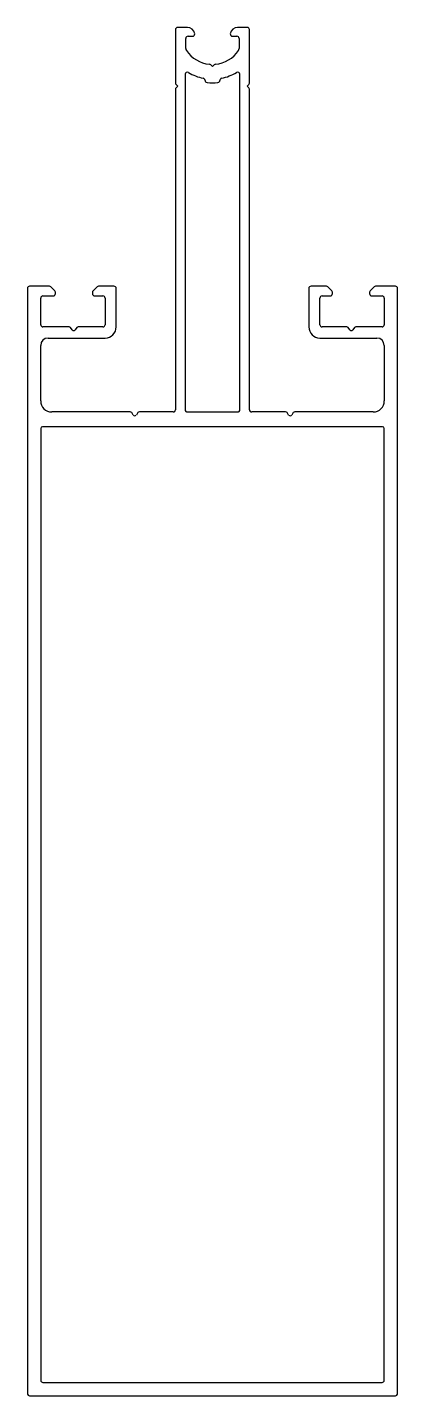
# Model space of a CAD drawing. Extents: x 796 to 846, y 479 to 664.
import ezdxf

# ---------------------------------------------------------------- set-up
doc = ezdxf.new("R2010")
doc.units = 0
doc.layers.get('0').update_dxf_attribs({"linetype": 'CONTINUOUS'})

msp = doc.modelspace()

# ---------------------------------------------------------------- linework, layer by layer
at = {"color": 0}
for p, q in [((815.76, 663.74), (815.76, 656.52)), ((817.37, 664.04), (816.06, 664.04)), ((817.16, 661.19), (817.16, 662.54)), ((817.46, 662.84), (818.06, 662.84)), ((823.46, 662.84), (824.06, 662.84)), ((825.46, 664.04), (824.16, 664.04)), ((824.36, 662.54), (824.36, 661.19)), ((825.76, 656.52), (825.76, 663.74)), ((820.76, 658.74), (820.53, 658.98)), ((821, 658.98), (820.76, 658.74)), ((817.06, 657.7), (817.06, 612.34)), ((824.46, 612.34), (824.46, 657.7)), ((815.76, 655.67), (815.76, 612.34)), ((815.85, 656.31), (816.06, 656.09)), ((816.06, 656.09), (815.85, 655.88)), ((825.46, 656.09), (825.68, 656.31)), ((825.68, 655.88), (825.46, 656.09)), ((825.76, 612.34), (825.76, 655.67)), ((798.73, 629.04), (796.06, 629.04)), ((807.46, 629.04), (805.38, 629.04)), ((836.15, 629.04), (834.07, 629.04)), ((845.46, 629.04), (842.79, 629.04)), ((795.76, 628.74), (795.76, 479.34)), ((797.56, 623.84), (797.56, 627.44)), ((797.86, 627.74), (799.26, 627.74)), ((799.47, 628.43), (798.95, 628.96)), ((799.56, 628.04), (799.56, 628.22)), ((804.55, 628.22), (804.55, 628.04)), ((805.17, 628.95), (804.64, 628.43)), ((804.86, 627.74), (805.96, 627.74)), ((806.26, 627.44), (806.26, 623.84)), ((807.76, 623.54), (807.76, 628.74)), ((833.77, 628.74), (833.77, 623.54)), ((835.27, 623.84), (835.27, 627.44)), ((835.57, 627.74), (836.67, 627.74)), ((836.89, 628.43), (836.36, 628.95)), ((836.97, 628.04), (836.97, 628.22)), ((841.97, 628.22), (841.97, 628.04)), ((842.58, 628.96), (842.06, 628.43)), ((842.27, 627.74), (843.66, 627.74)), ((843.96, 627.44), (843.96, 623.84)), ((845.76, 479.34), (845.76, 628.74)), ((801.39, 623.54), (797.86, 623.54)), ((801.8, 623.13), (801.6, 623.46)), ((802.42, 623.46), (802.22, 623.13)), ((805.96, 623.54), (802.64, 623.54)), ((838.89, 623.54), (835.57, 623.54)), ((839.31, 623.13), (839.11, 623.46)), ((839.93, 623.46), (839.73, 623.13)), ((843.66, 623.54), (840.14, 623.54)), ((798.56, 622.04), (806.26, 622.04)), ((835.27, 622.04), (842.96, 622.04)), ((797.56, 613.54), (797.56, 621.04)), ((843.96, 621.04), (843.96, 613.54)), ((809.64, 612.04), (799.06, 612.04)), ((810.05, 611.63), (809.85, 611.96)), ((810.68, 611.96), (810.48, 611.63)), ((815.46, 612.04), (810.89, 612.04)), ((817.36, 612.04), (824.16, 612.04)), ((830.64, 612.04), (826.06, 612.04)), ((831.05, 611.63), (830.85, 611.96)), ((831.68, 611.96), (831.48, 611.63)), ((842.46, 612.04), (831.89, 612.04)), ((797.56, 609.79), (797.56, 481.14)), ((843.71, 610.04), (797.81, 610.04)), ((843.96, 481.14), (843.96, 609.79)), ((797.86, 480.84), (843.66, 480.84)), ((796.06, 479.04), (845.46, 479.04))]:
    msp.add_line(p, q, dxfattribs=at)
for centre, radius, start, end in [((816.06, 663.74), 0.3, 90, 180), ((817.46, 662.54), 0.3, 90, 180), ((817.37, 663.04), 1, 8.2132, 90), ((818.06, 663.14), 0.301, 270.2729, 7.9403), ((823.46, 663.14), 0.298, 171.3723, 270.4145), ((824.16, 663.04), 1, 90, 171.7868), ((824.06, 662.54), 0.3, 0, 90), ((825.46, 663.74), 0.3, 0, 90), ((817.66, 661.19), 0.5, 180, 214.0164), ((820.76, 663.28), 4.24, 214.0164, 264.3591), ((820.76, 663.28), 4.24, 275.6409, 325.9836), ((823.86, 661.19), 0.5, 325.9836, 360), ((820.32, 658.77), 0.3, 45, 84.3591), ((821.21, 658.77), 0.3, 95.6409, 135), ((817.36, 657.7), 0.3, 58.676, 180), ((820.76, 663.28), 6.24, 238.676, 258.5346), ((819.46, 656.87), 0.3, 0.731, 78.5346), ((820.06, 656.88), 0.3, 180.731, 263.7594), ((821.46, 656.88), 0.3, 276.2406, 359.269), ((822.06, 656.87), 0.3, 101.4654, 179.269), ((820.76, 663.28), 6.24, 281.4654, 301.324), ((824.16, 657.7), 0.3, 0, 121.324), ((816.06, 656.52), 0.3, 180, 225), ((816.06, 655.67), 0.3, 135, 180), ((820.76, 663.28), 6.74, 263.7594, 276.2406), ((825.46, 656.52), 0.3, 315, 0), ((825.46, 655.67), 0.3, 0, 45), ((796.06, 628.74), 0.3, 90, 180), ((798.73, 628.74), 0.3, 45, 90), ((805.38, 628.74), 0.3, 90.0596, 135), ((807.46, 628.74), 0.3, 0, 90.0596), ((834.07, 628.74), 0.3, 89.9404, 180), ((836.15, 628.74), 0.3, 45, 89.9404), ((842.79, 628.74), 0.3, 90, 135), ((845.46, 628.74), 0.3, 0, 90), ((797.86, 627.44), 0.3, 90, 180), ((799.26, 628.04), 0.3, 270, 360), ((799.26, 628.22), 0.3, 360, 45), ((804.85, 628.22), 0.3, 135, 180), ((804.85, 628.04), 0.3, 180, 270.0983), ((805.96, 627.44), 0.3, 0, 90.0983), ((835.57, 627.44), 0.3, 89.9017, 180), ((836.67, 628.04), 0.3, 269.9017, 360), ((836.67, 628.22), 0.3, 360, 45), ((842.27, 628.22), 0.3, 135, 180), ((842.27, 628.04), 0.3, 180, 270), ((843.66, 627.44), 0.3, 0, 90), ((797.86, 623.84), 0.3, 180, 270), ((801.39, 623.24), 0.3, 45, 90), ((802.64, 623.24), 0.3, 90, 135), ((805.96, 623.84), 0.3, 270, 0), ((806.26, 623.54), 1.5, 270, 0), ((835.27, 623.54), 1.5, 180, 270), ((835.57, 623.84), 0.3, 180, 270), ((838.89, 623.24), 0.3, 45, 90), ((840.14, 623.24), 0.3, 90, 135), ((843.66, 623.84), 0.3, 270, 0), ((798.56, 621.04), 1, 90, 180), ((802.01, 623.34), 0.3, 225, 315), ((839.52, 623.34), 0.3, 225, 315), ((842.96, 621.04), 1, 0, 90), ((799.06, 613.54), 1.5, 180, 270), ((815.46, 612.34), 0.3, 270, 360), ((817.36, 612.34), 0.3, 180, 270), ((824.16, 612.34), 0.3, 270, 0), ((826.06, 612.34), 0.3, 180, 270), ((842.46, 613.54), 1.5, 270, 0), ((809.64, 611.74), 0.3, 45, 90), ((810.26, 611.84), 0.3, 225, 315), ((810.89, 611.74), 0.3, 90, 135), ((830.64, 611.74), 0.3, 45, 90), ((831.26, 611.84), 0.3, 225, 315), ((831.89, 611.74), 0.3, 90, 135), ((797.81, 609.79), 0.25, 90, 180), ((843.71, 609.79), 0.25, 0, 90), ((797.86, 481.14), 0.3, 180, 270), ((843.66, 481.14), 0.3, 270, 360), ((796.06, 479.34), 0.3, 180, 270), ((845.46, 479.34), 0.3, 270, 0)]:
    msp.add_arc(centre, radius, start, end, dxfattribs=at)

doc.saveas('drawing.dxf')
